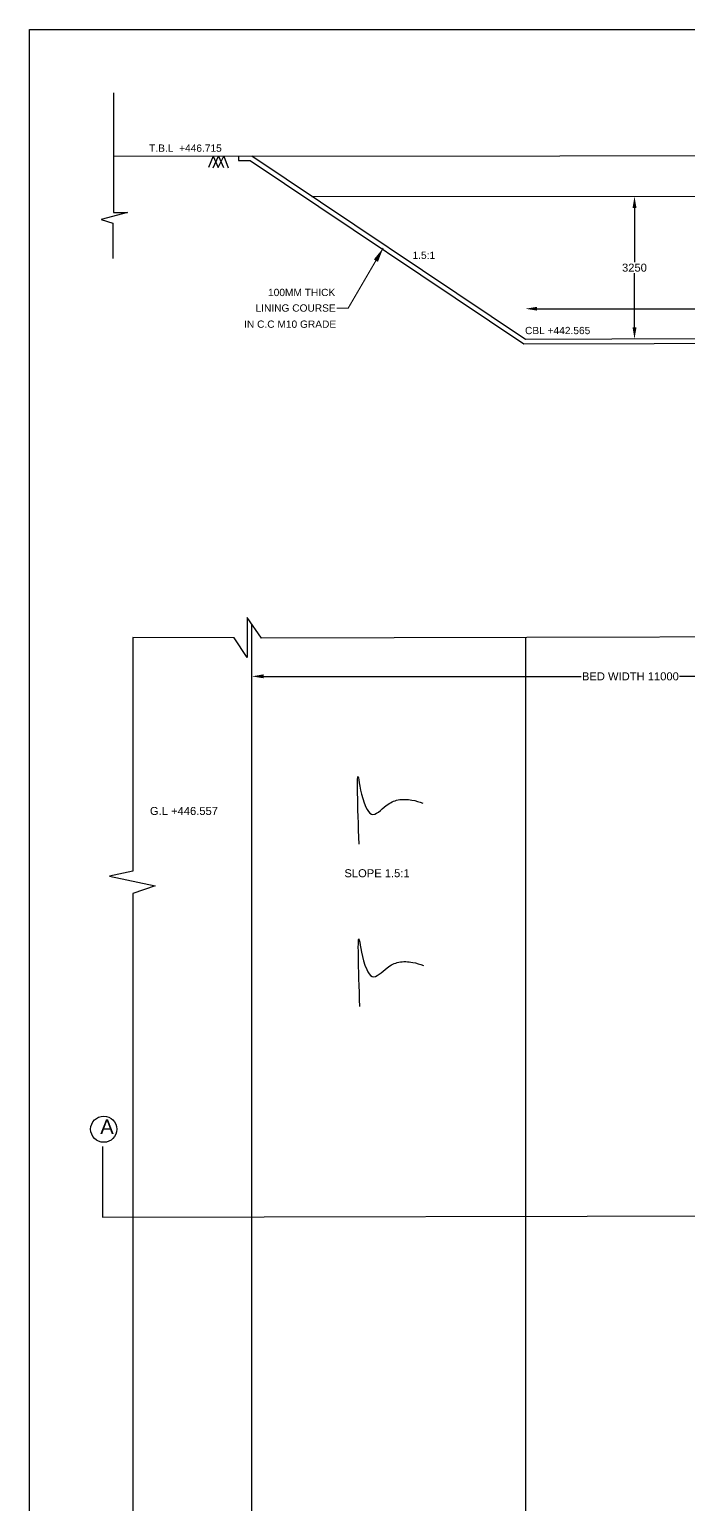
# Model space of a CAD drawing. Header units: inches. Extents: x 610 to 840, y 19 to 178.
# Drawn here: x 610.3 to 655.6, y 76.7 to 178 of the extents above; entities that cross this region are included whole.
import ezdxf

# ---------------------------------------------------------------- set-up
doc = ezdxf.new("R2010")
doc.units = ezdxf.units.IN
doc.header["$MEASUREMENT"] = 0
doc.styles.get("Standard").update_dxf_attribs({"font": 'arial.ttf', "height": 0.55})
doc.dimstyles.get("Standard").update_dxf_attribs({"dimtxt": 0.55, "dimasz": 0.8, "dimexe": 0.18, "dimexo": 0.0625, "dimgap": 0.09, "dimtad": 0, "dimtih": 1, "dimtoh": 1, "dimdec": 4, "dimzin": 0, "dimdsep": 46, "dimtxsty": 'Standard', "dimcen": 0.09, "dimse1": 1, "dimse2": 1, "dimadec": 0, "dimazin": 0, "dimtfac": 1, "dimtdec": 4, "dimtofl": 0, "dimtmove": 0, "dimatfit": 3, "dimfxl": 1, "dimtolj": 1, "dimtzin": 0, "dimarcsym": 0})

# ---------------------------------------------------------------- blocks, each defined once
blk = doc.blocks.new('*D1')
at = {"color": 0, "lineweight": -2}
for p, q in [((645.22, 158.84), (657.68, 158.84)), ((676.89, 158.84), (664.43, 158.84))]:
    blk.add_line(p, q, dxfattribs=at)
at = {"color": 0}
for points in [[(645.22, 158.97), (645.22, 158.71), (644.42, 158.84)], [(676.89, 158.97), (676.89, 158.71), (677.69, 158.84)]]:
    blk.add_solid(points, dxfattribs=at)
at = {"layer": 'Defpoints', "color": 0}
for p in [(677.69, 158.84), (644.42, 156.73), (677.69, 156.84)]:
    blk.add_point(p, dxfattribs=at)
at = {"color": 0, "insert": (661.05, 158.84), "char_height": 0.55, "attachment_point": 5}
blk.add_mtext('\\A1;BED WIDTH 11000', dxfattribs=at)
blk = doc.blocks.new('*D2')
at = {"color": 0, "lineweight": -2}
for p, q in [((651.91, 165.76), (651.91, 162.03)), ((651.91, 157.56), (651.91, 161.29))]:
    blk.add_line(p, q, dxfattribs=at)
at = {"color": 0}
for points in [[(651.78, 165.76), (652.05, 165.76), (651.91, 166.56)], [(651.78, 157.56), (652.05, 157.56), (651.91, 156.76)]]:
    blk.add_solid(points, dxfattribs=at)
at = {"layer": 'Defpoints', "color": 0}
for p in [(651.9, 166.56), (651.91, 166.56), (651.9, 156.76)]:
    blk.add_point(p, dxfattribs=at)
at = {"color": 0, "insert": (651.91, 161.66), "char_height": 0.55, "attachment_point": 5}
blk.add_mtext('\\A1;3250', dxfattribs=at)
blk = doc.blocks.new('*D12')
at = {"color": 0, "lineweight": -2}
for p, q in [((626.42, 133.58), (648.25, 133.58)), ((676.83, 133.58), (655, 133.58))]:
    blk.add_line(p, q, dxfattribs=at)
at = {"color": 0}
for points in [[(626.42, 133.72), (626.42, 133.45), (625.62, 133.58)], [(676.83, 133.72), (676.83, 133.45), (677.63, 133.58)]]:
    blk.add_solid(points, dxfattribs=at)
at = {"layer": 'Defpoints', "color": 0}
for p in [(625.62, 133.54), (677.63, 133.72), (677.63, 133.58)]:
    blk.add_point(p, dxfattribs=at)
at = {"color": 0, "insert": (651.63, 133.58), "char_height": 0.55, "attachment_point": 5}
blk.add_mtext('\\A1;BED WIDTH 11000', dxfattribs=at)

msp = doc.modelspace()

# ---------------------------------------------------------------- linework, layer by layer
msp.add_lwpolyline([(839.46262, 19.38104), (610.3366, 19.38104), (610.3366, 178.02571), (839.46262, 178.02571)], close=True)
for points in [[(616.10517, 173.67181), (616.10657, 165.46047), (617.08054, 165.46064), (615.26308, 164.97704), (616.07452, 164.7177), (616.07494, 162.29737)], [(662.22623, 156.46788), (662.22692, 152.4181), (663.09273, 152.41824), (663.54973, 154.26395), (680.63255, 154.26685), (681.09533, 152.45019), (682.45327, 152.45042), (682.45276, 155.46264), (707.26544, 167.95515), (707.26476, 171.96663), (678.96567, 157.68998), (677.68687, 156.83168), (662.22618, 156.80027), (644.42105, 156.73001), (625.6049, 169.32412)], [(616.10591, 169.31535), (708.15544, 169.40031)], [(622.96944, 169.32183), (622.63515, 168.53614)], [(622.95633, 168.52959), (623.33651, 169.32183), (623.67736, 168.53614)], [(622.96289, 169.31528), (623.29718, 168.54269), (623.68391, 169.32183), (623.99854, 168.5165)], [(624.69096, 169.32327), (624.69102, 169.01497), (625.50298, 169.01511)], [(625.50298, 169.01511), (644.30546, 156.43628), (662.22623, 156.46788), (662.22618, 156.80027)], [(629.74991, 166.54976), (692.17852, 166.57618)], [(746.00586, 74.27025), (746.07101, 117.93286), (747.44989, 118.58888), (744.39093, 119.04738), (746.0749, 119.6536), (746.0749, 136.40628), (682.84452, 136.32117), (681.92747, 137.71506), (681.96042, 134.92728), (681.00494, 136.33215), (626.2724, 136.1981), (625.29682, 137.6201), (625.29682, 134.87598), (624.39263, 136.22188), (617.43035, 136.25445)], [(625.61695, 61.64991), (625.61695, 137.15349)], [(617.43035, 136.25445), (617.43035, 120.19005), (615.83771, 119.84227), (618.98175, 119.18569), (617.43616, 118.6635), (617.43616, 73.33688)], [(644.43639, 61.68845), (644.43639, 136.24259)], [(615.34417, 101.29018), (615.34417, 96.41367), (748.60378, 96.69255), (748.60378, 101.5422)]]:
    msp.add_lwpolyline(points)
msp.add_circle((615.43687, 102.46603), 0.89721)
for points in [[(632.98463, 122.04306), (632.94648, 126.60164), (633.45313, 124.59936), (633.82928, 124.10838), (634.85026, 124.69909), (635.66397, 125.09034), (636.61586, 125.08267), (637.36816, 124.87554)], [(633.0396, 110.89349), (633.00145, 115.45207), (633.50811, 113.44979), (633.88426, 112.9588), (634.90523, 113.54952), (635.71895, 113.94077), (636.67084, 113.9331), (637.42314, 113.72596)]]:
    msp.add_spline(points, degree=3)

# ---------------------------------------------------------------- texts
for s, height, p in [('T.B.L  +446.715', 0.5, (618.55883, 169.62531)), ('1.5:1', 0.5, (636.65876, 162.26326)), ('100MM THICK', 0.5, (626.72847, 159.7103)), (' LINING COURSE', 0.5, (625.67565, 158.63993)), ('IN C.C M10 GRADE', 0.5, (625.08408, 157.53144)), ('CBL +442.565', 0.5, (644.38907, 157.09408)), ('G.L +446.557', 0.55, (618.61196, 124.05851)), ('SLOPE 1.5:1', 0.55, (631.97695, 119.78132)), ('A', 1, (615.19551, 102.13568))]:
    msp.add_text(s, height=height).set_placement(p)

# ---------------------------------------------------------------- dimensions: what is measured, and where the dimension line sits
dim = msp.add_linear_dim(base=(651.91461, 166.56012), p1=(651.90322, 156.76472), p2=(651.90322, 166.56012), angle=90, text='3250', dimstyle='Standard')
dim.commit()
dim.dimension.update_dxf_attribs({"geometry": '*D2', "text_midpoint": (651.91461, 161.66242)})
dim = msp.add_linear_dim(base=(677.68916, 158.83933), p1=(644.4196, 156.72803), p2=(677.68916, 156.84061), text='BED WIDTH 11000', dimstyle='Standard', override={"dimasz": 0.8})
dim.commit()
dim.dimension.update_dxf_attribs({"geometry": '*D1', "text_midpoint": (661.05438, 158.83933)})
dim = msp.add_linear_dim(base=(677.63439, 133.58331), p1=(625.61716, 133.54176), p2=(677.63439, 133.72062), text='BED WIDTH 11000', dimstyle='Standard')
dim.commit()
dim.dimension.update_dxf_attribs({"geometry": '*D12', "text_midpoint": (651.62577, 133.58331)})

# ---------------------------------------------------------------- leaders
msp.add_leader([(634.64482, 163.00915), (632.23222, 158.88116), (631.46473, 158.87392)], dimstyle='Standard', override={"dimasz": 1, "dimgap": 0.09, "dimtad": 0, "dimlwd": 15})

doc.saveas('drawing.dxf')
